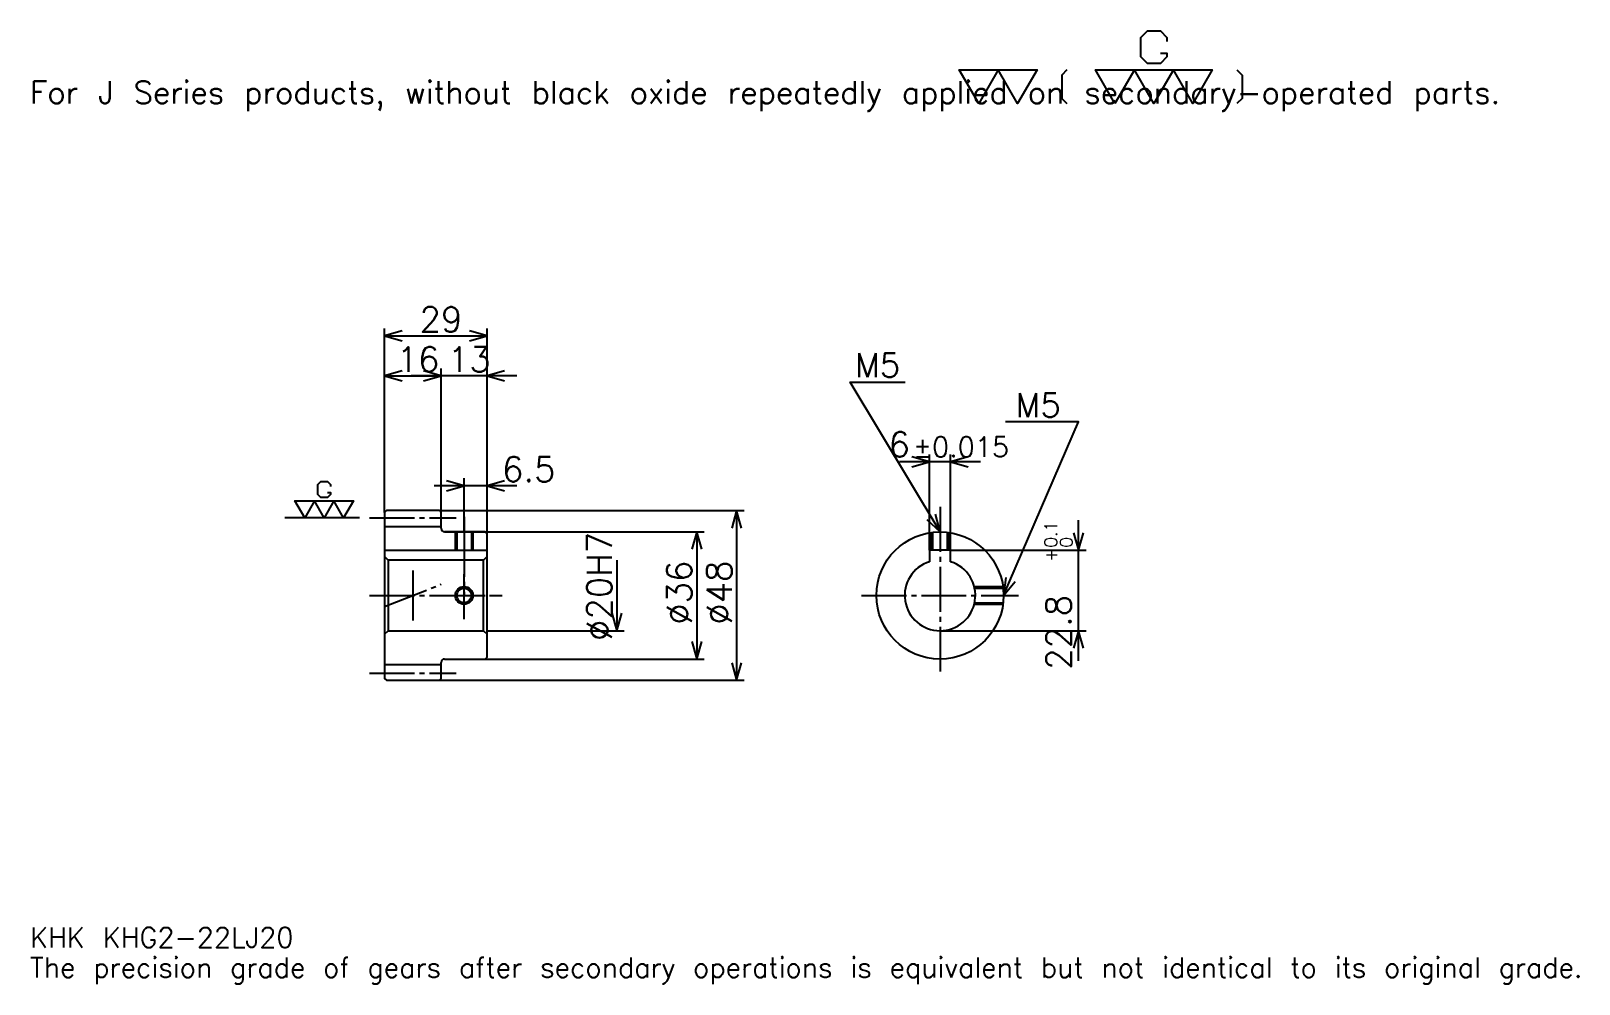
# Model space of a CAD drawing. Extents: x 14 to 453, y 5 to 275.
import ezdxf

# ---------------------------------------------------------------- set-up
doc = ezdxf.new("R2010")
doc.units = 0
doc.linetypes.add('DASHDOT', pattern=[16.95652, 12.717391, -1.413043, 1.413043, -1.413043])
doc.layers.get('0').update_dxf_attribs({"linetype": 'CONTINUOUS'})
doc.layers.add('DASHDOT', color=6, linetype='DASHDOT')
doc.styles.add('KANJI', font='TXT', dxfattribs={"bigfont": 'BIGFONT'})

msp = doc.modelspace()

# ---------------------------------------------------------------- linework, layer by layer
at = {"color": 5}
for p, q in [((114.456528, 139.163055), (114.456528, 190.739136)), ((114.456528, 188.619568), (143.456528, 188.619568)), ((143.456528, 139.163055), (143.456528, 190.739136)), ((114.456528, 177.315216), (130.456528, 177.315216)), ((151.934784, 177.315216), (121.978264, 177.315216)), ((130.456528, 139.163055), (130.456528, 179.434784)), ((268.67392, 127.963051), (268.67392, 155.065216)), ((274.67392, 127.963051), (274.67392, 155.065216)), ((283.152161, 152.945648), (260.195679, 152.945648)), ((151.934784, 146.228271), (128.478271, 146.228271)), ((136.956528, 139.163055), (136.956528, 148.347839)), ((114.456528, 138.663055), (114.456528, 139.163055)), ((129.956528, 139.163055), (143.456528, 139.163055)), ((130.456528, 138.663055), (130.456528, 139.163055)), ((136.956528, 133.163055), (136.956528, 139.163055)), ((136.956528, 133.163055), (136.956528, 139.163055)), ((143.456528, 139.163055), (216.228271, 139.163055)), ((143.456528, 132.663055), (143.456528, 139.163055)), ((214.108704, 139.163055), (214.108704, 91.163048)), ((310.869568, 96.684784), (310.869568, 136.441315)), ((131.456528, 133.163055), (143.456528, 133.163055)), ((143.456528, 133.163055), (204.92392, 133.163055)), ((202.804352, 133.163055), (202.804352, 97.163048)), ((274.67392, 127.963051), (312.989136, 127.963051)), ((180.195663, 125.163048), (180.195663, 105.163048)), ((143.456528, 105.163048), (182.315231, 105.163048)), ((271.67392, 105.163048), (312.989136, 105.163048)), ((131.456528, 97.163048), (143.456528, 97.163048)), ((143.456528, 97.163048), (204.92392, 97.163048)), ((129.956528, 91.163048), (143.456528, 91.163048)), ((143.456528, 91.163048), (216.228271, 91.163048))]:
    msp.add_line(p, q, dxfattribs=at)
at = {"color": 7}
for p, q in [((107.391312, 137.163055), (86.195656, 137.163055)), ((122.456528, 122.228264), (122.456528, 108.097832))]:
    msp.add_line(p, q, dxfattribs=at)
at = {"color": 4}
for p, q in [((114.456528, 134.663055), (130.456528, 134.663055)), ((114.456528, 127.963051), (143.456528, 127.963051)), ((115.456528, 125.163048), (115.456528, 105.163048)), ((142.456528, 125.163048), (143.456528, 126.163048)), ((142.456528, 105.163048), (143.456528, 104.163048)), ((114.456528, 95.663048), (130.456528, 95.663048))]:
    msp.add_line(p, q, dxfattribs=at)
at = {"color": 7}
for points in [[(334.043488, 268.676086), (335.880432, 268.676086), (335.880432, 267.573914), (334.043488, 265.736969), (330.369568, 265.736969), (328.532623, 267.573914), (328.532623, 273.084778), (330.369568, 274.921753), (334.043488, 274.921753), (335.880432, 273.084778), (335.880432, 271.982605)], [(282.608704, 254.347824), (277.097839, 263.899994), (299.141296, 263.899994), (293.630432, 254.347824), (288.119568, 263.899994), (282.608704, 254.347824)], [(307.591309, 263.899994), (306.121735, 262.43042), (306.121735, 255.817383), (307.591309, 254.347824)], [(321.184784, 254.347824), (315.67392, 263.899994), (348.739136, 263.899994), (343.228271, 254.347824), (337.717407, 263.899994), (332.206543, 254.347824), (326.695648, 263.899994), (321.184784, 254.347824)], [(355.719574, 263.899994), (357.189148, 262.43042), (357.189148, 255.817383), (355.719574, 254.347824)], [(98.277176, 144.327179), (99.195656, 144.327179), (99.195656, 143.776093), (98.277176, 142.857605), (96.440224, 142.857605), (95.521744, 143.776093), (95.521744, 146.531525), (96.440224, 147.450012), (98.277176, 147.450012), (99.195656, 146.531525), (99.195656, 145.980438)], [(91.847832, 137.163055), (89.0924, 141.939133), (105.625008, 141.939133), (102.869568, 137.163055), (100.114136, 141.939133), (97.358704, 137.163055), (94.603264, 141.939133), (91.847832, 137.163055)]]:
    msp.add_lwpolyline(points, dxfattribs=at)
at = {"color": 5}
for points in [[(119.402176, 190.032608), (114.456528, 188.619568), (119.402176, 187.206528)], [(138.51088, 187.206528), (143.456528, 188.619568), (138.51088, 190.032608)], [(119.402176, 178.728271), (114.456528, 177.315216), (119.402176, 175.902176)], [(125.51088, 175.902176), (130.456528, 177.315216), (125.51088, 178.728271)], [(125.51088, 175.902176), (130.456528, 177.315216), (125.51088, 178.728271)], [(148.402176, 178.728271), (143.456528, 177.315216), (148.402176, 175.902176)], [(271.67392, 133.163055), (246.239136, 175.554352), (261.782593, 175.554352)], [(289.67392, 115.163048), (310.869568, 164.25), (290.239136, 164.25)], [(263.728271, 151.532608), (268.67392, 152.945648), (263.728271, 154.358704)], [(279.619568, 154.358704), (274.67392, 152.945648), (279.619568, 151.532608)], [(132.01088, 144.815216), (136.956528, 146.228271), (132.01088, 147.641312)], [(148.402176, 147.641312), (143.456528, 146.228271), (148.402176, 144.815216)], [(215.521744, 134.217392), (214.108704, 139.163055), (212.695663, 134.217392)], [(267.917725, 136.67691), (271.67392, 133.163055), (270.341064, 138.13092)], [(204.217392, 128.217392), (202.804352, 133.163055), (201.391312, 128.217392)], [(309.456543, 132.908691), (310.869568, 127.963051), (312.282593, 132.908691)], [(290.337219, 120.263657), (289.67392, 115.163048), (292.931763, 119.143341)], [(178.782623, 110.108704), (180.195663, 105.163048), (181.608704, 110.108704)], [(312.282593, 100.2174), (310.869568, 105.163048), (309.456543, 100.2174)], [(201.391312, 102.108704), (202.804352, 97.163048), (204.217392, 102.108704)], [(212.695663, 96.108704), (214.108704, 91.163048), (215.521744, 96.108704)]]:
    msp.add_lwpolyline(points, dxfattribs=at)
at = {"color": 4}
for points in [[(130.456528, 134.163055), (130.456528, 138.663055), (129.956528, 139.163055), (114.956528, 139.163055), (114.456528, 138.663055), (114.456528, 104.163048)], [(131.456528, 97.163048), (142.956528, 97.163048), (143.456528, 97.663048), (143.456528, 132.663055), (142.956528, 133.163055), (131.456528, 133.163055)], [(134.456528, 133.163055), (134.456528, 127.963051)], [(134.891525, 133.163055), (134.891525, 127.963051)], [(139.02153, 133.163055), (139.02153, 127.963051)], [(139.456528, 133.163055), (139.456528, 127.963051)], [(269.17392, 127.963051), (269.17392, 132.988586)], [(269.608917, 127.963051), (269.608917, 133.044205)], [(273.738922, 127.963051), (273.738922, 133.044205)], [(274.17392, 127.963051), (274.17392, 132.988586)], [(274.67392, 124.702438), (274.67392, 127.963051), (268.67392, 127.963051), (268.67392, 124.702438)], [(114.456528, 104.163048), (115.456528, 105.163048), (142.456528, 105.163048), (142.456528, 125.163048), (115.456528, 125.163048), (114.456528, 126.163048)], [(281.356384, 117.663048), (289.499451, 117.663048)], [(281.458374, 117.22805), (289.555054, 117.22805)], [(281.356384, 112.663048), (289.499451, 112.663048)], [(281.458374, 113.098045), (289.555054, 113.098045)], [(114.456528, 104.163048), (114.456528, 91.663048), (114.956528, 91.163048), (129.956528, 91.163048), (130.456528, 91.663048), (130.456528, 96.163048)]]:
    msp.add_lwpolyline(points, dxfattribs=at)
for centre, radius in [((271.67392, 115.163048), 18), ((136.956528, 115.163048), 2.065)]:
    msp.add_circle(centre, radius, dxfattribs=at)
at = {"color": 7}
msp.add_circle((136.956528, 115.163048), 2.5, dxfattribs=at)
at = {"color": 4}
for centre, radius, start, end in [((131.456528, 134.163055), 1, 180, 270), ((271.67392, 115.163048), 10, 107.45760275, 72.54239725), ((131.456528, 96.163048), 1, 90, 180)]:
    msp.add_arc(centre, radius, start, end, dxfattribs=at)
at = {"layer": 'DASHDOT', "color": 7}
for p, q in [((271.67392, 140.228271), (271.67392, 92.92392)), ((110.2174, 137.163055), (134.695663, 137.163055)), ((136.956528, 133.163055), (136.956528, 115.163048)), ((114.456528, 112.011765), (130.456528, 118.314331)), ((110.2174, 115.163048), (147.695663, 115.163048)), ((249.434784, 115.163048), (293.913055, 115.163048)), ((110.2174, 93.163048), (134.695663, 93.163048))]:
    msp.add_line(p, q, dxfattribs=at)
for points in [[(136.956528, 137.402176), (136.956528, 123.723915)], [(136.956528, 108.42392), (136.956528, 121.902176)], [(130.217392, 115.163048), (143.695663, 115.163048)]]:
    msp.add_lwpolyline(points, dxfattribs=at)

# ---------------------------------------------------------------- texts
at = {"color": 7, "style": 'KANJI'}
for s, height, p in [('For J Series products, without black oxide repeatedly applied on secondary-operated parts.', 6.358696, (14.130435, 254.347824)), ('29', 7.065217, (124.364136, 189.75)), ('16', 7.065217, (117.864136, 178.445648)), ('13', 7.065217, (132.364136, 178.445648)), ('M5', 6.782609, (247.652176, 176.967392)), ('M5', 6.782609, (293.065216, 165.663055)), ('6', 7.065217, (257.089905, 154.358704)), ('%%p0.015', 5.652174, (264.083618, 154.358704)), ('6.5', 7.065217, (147.695663, 147.358704)), ('KHK KHG2-22LJ20', 5.652174, (14.130435, 15.543478)), ('The precision grade of gears after secondary operations is equivalent but not identical to its original grade.', 5.652174, (14.130435, 7.065217))]:
    msp.add_text(s, height=height, dxfattribs=at).set_placement(p)
for s, height, p in [('%%c20H7', 7.065217, (178.782623, 102.269028)), ('0.1', 3.532609, (304.793488, 128.675156)), ('+', 3.532609, (304.793488, 124.718643)), ('0', 3.532609, (309.17392, 128.675156)), ('%%c36', 7.065217, (201.391312, 106.86142)), ('%%c48', 7.065217, (212.695663, 106.86142)), ('22.8', 7.065217, (308.75, 94.137581))]:
    msp.add_text(s, height=height, rotation=90, dxfattribs=at).set_placement(p)

doc.saveas('drawing.dxf')
